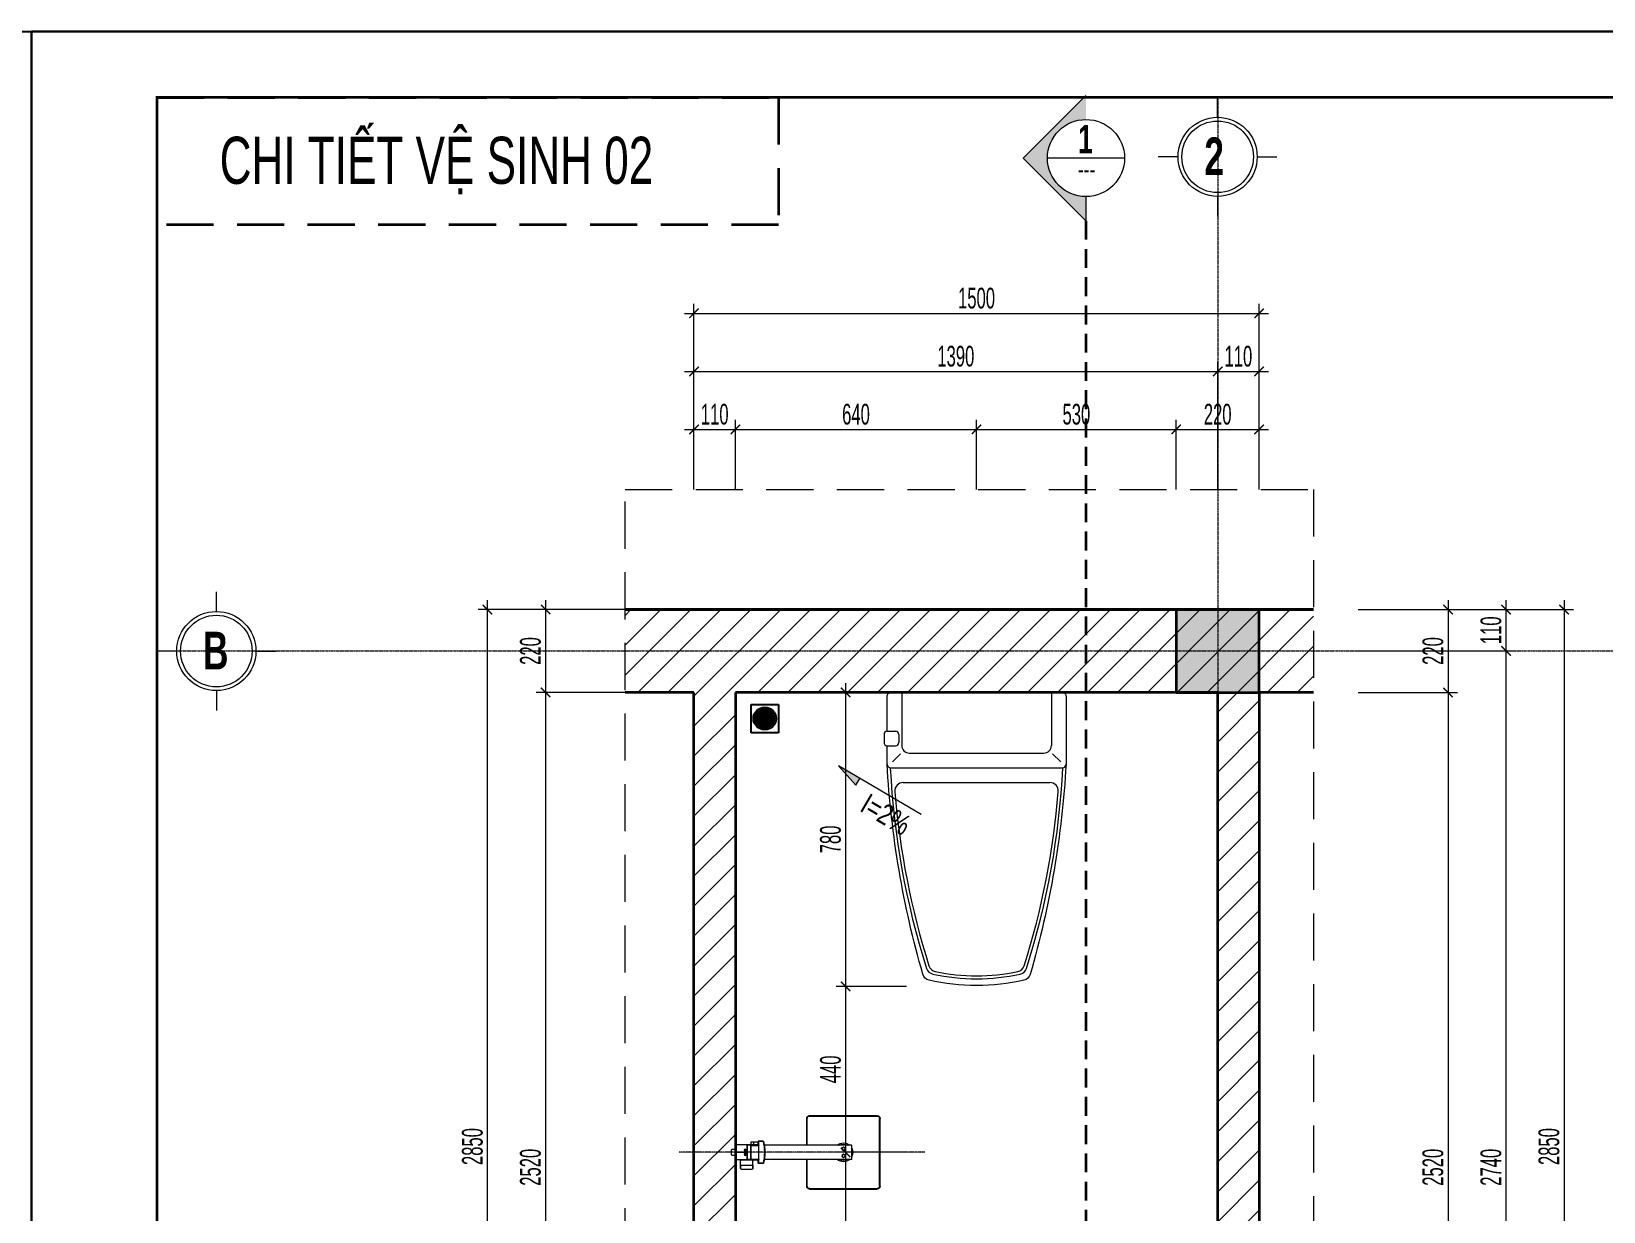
# Model space of a CAD drawing. Header units: millimetres. Extents: x 1336014 to 2939047, y -333549 to -60566.
# Drawn here: x 1385059 to 1389232, y -202179 to -199047 of the extents above; entities that cross this region are included whole.
import ezdxf
from ezdxf.enums import TextEntityAlignment as Align

# ---------------------------------------------------------------- set-up
doc = ezdxf.new("R2010")
doc.units = ezdxf.units.MM
doc.header["$MEASUREMENT"] = 0
for name, pattern in [('$1$HIDDEN', [0.375, 0.25, -0.125]), ('CENTER2', [1.125, 0.75, -0.125, 0.125, -0.125]), ('DASHDOT', [1, 0.5, -0.25, 0, -0.25]), ('HIDDEN', [0.375, 0.25, -0.125])]:
    doc.linetypes.add(name, pattern=pattern)
for name, color, linetype, lineweight in [('.A-net Noi that', 139, 'Continuous', 15), ('.A-net Truc', 79, 'DASHDOT', 15), ('01.Cut', 255, 'Continuous', 35), ('02.Thay', 145, 'Continuous', 15), ('05.Text', 253, 'Continuous', 18), ('06.betong', 2, 'Continuous', 35), ('07.noithat', 45, 'Continuous', 9), ('08.Dim', 156, 'Continuous', 15), ('09.Hatch', 250, 'Continuous', 5), ('10.Text', 254, 'Continuous', 18), ('10.truc', 250, 'CENTER2', 20), ('11.Khung bo', 32, 'Continuous', 50), ('12.Khung', 36, 'Continuous', 25), ('CCA - TUONG', 7, 'Continuous', 35), ('KH', 143, 'Continuous', 9)]:
    doc.layers.add(name, color=color, linetype=linetype, lineweight=lineweight)
for name, color, linetype in [('HACH', 250, 'Continuous'), ('i_Hatch thiet bi', 254, 'Continuous'), ('text', 7, 'Continuous')]:
    doc.layers.add(name, color=color, linetype=linetype)
doc.layers.add('Tpl_Bound', color=1, linetype='Continuous', plot=False)
doc.styles.add('AVANTH', font='')
doc.styles.add('AVANTHB', font='')
doc.styles.add('Chuthich', font='', dxfattribs={"width": 0.8})
doc.styles.add('TT5_Ghi chu 1', font='', dxfattribs={"width": 0.7, "height": 240})
doc.styles.add('TT5_Text Dim', font='hoatbif.shx', dxfattribs={"width": 0.6})
doc.styles.get('AVANTH').set_extended_font_data('.VnAvantH')
doc.styles.get('AVANTHB').set_extended_font_data('.VnAvantH', bold=True)
doc.styles.get('Chuthich').set_extended_font_data('.VnAvantH')
doc.styles.get('TT5_Ghi chu 1').set_extended_font_data('.VnBlackH')
doc.dimstyles.new('TT5_Dim 1-25', dxfattribs={"dimscale": 25, "dimtxt": 2.2, "dimasz": 1, "dimexe": 1, "dimexo": 0, "dimgap": 0.5, "dimtad": 1, "dimdec": 0, "dimzin": 0, "dimdsep": 46, "dimtxsty": 'TT5_Text Dim', "dimblk": 'ARCHTICK', "dimcen": 0, "dimdle": 1, "dimclrd": 256, "dimclre": 256, "dimclrt": 1, "dimadec": 0, "dimazin": 0, "dimtfac": 0.015, "dimtdec": 0, "dimtix": 1, "dimtmove": 2, "dimatfit": 3, "dimldrblk": 'DOT', "dimfxl": 1, "dimtolj": 1, "dimtzin": 0, "dimlwd": -1, "dimlwe": -1, "dimarcsym": 1})

# ---------------------------------------------------------------- blocks, each defined once
blk = doc.blocks.new('DFGFH')
h = blk.add_hatch(color=256)
h.dxf.hatch_style = 1
h.paths.add_polyline_path([(15438.1, 12136.8), (15658.1, 12136.8), (15658.1, 12356.8), (15438.1, 12356.8)])
blk.add_lwpolyline([(15438.1, 12136.8), (15658.1, 12136.8), (15658.1, 12356.8), (15438.1, 12356.8)], close=True)
blk = doc.blocks.new('xibet5')
for p, q in [((-198.5, 0), (-198.5, -141)), ((198.5, 0), (198.5, -141)), ((-245.5, -111.5), (-245.5, -132.5)), ((-237.5, -102.5), (-215.5, -102.5)), ((-206.5, -111.5), (-206.5, -132.5)), ((-237.5, -141.5), (-215.5, -141.5)), ((-202, -163), (-223.3, -184.3)), ((-178.5, -161), (178.5, -161)), ((202, -163), (223.3, -184.3)), ((-227.5, -200), (227.5, -200)), ((-194.4, -239), (194.4, -239))]:
    blk.add_line(p, q)
blk.add_lwpolyline([(-237.5, -102.5), (-237.5, -10, -0.414214), (-227.5, 0), (227.5, 0, -0.414214), (237.5, -10), (237.5, -190, -0.056436), (142.5, -748, -0.271858), (125.9, -763.6, -0.114547), (-126, -763.5, -0.271578), (-142.5, -747.8, -0.056423), (-237.5, -190), (-237.5, -141.5)], format="xyb")
for centre, radius, start, end in [((-236.4, -111.6), 9.11, 96.9667, 179.7014), ((-215.5, -111.5), 9, 0, 90), ((-236.4, -132.5), 9.12, 180.3051, 262.9578), ((-215.5, -132.5), 9, 270, 0), ((-178.5, -141), 20, 180, 270), ((178.5, -141), 20, 270, 0), ((-227.5, -190), 10, 180, 270), ((1870.9, -94.5), 2102.6, 182.8743, 197.6554), ((-1870.9, -94.5), 2102.6, 342.3446, 357.1257), ((227.5, -190), 10, 270, 0), ((-194.4, -261.5), 22.5, 90, 184.6246), ((194.4, -261.5), 22.5, 355.3754, 90), ((1870.9, -94.5), 2094.5, 184.6245, 197.5277), ((-1870.9, -94.5), 2094.6, 342.464, 355.3754), ((-111.2, -725.3), 22.5, 197.6554, 257.5059), ((-104.9, -718.5), 22.5, 197.5277, 258.1005), ((0, -223.6), 536.4, 257.5059, 282.4941), ((0.7, -217.3), 534.7, 258.1005, 281.7373), ((104.9, -718.8), 22.5, 281.7373, 342.464), ((111.2, -725.3), 22.5, 282.4941, 342.3446)]:
    blk.add_arc(centre, radius, start, end)
blk = doc.blocks.new('mb sen  tam vuong')
at = {"layer": '.A-net Noi that', "ltscale": 0.5}
for p, q in [((-26, -92.6), (-26, -92.3)), ((-26, -147.8), (-26, -92.6)), ((-26, -147.8), (-26, -92.6)), ((-25.7, -92.3), (-0.7, -92.3)), ((25.5, -91.8), (-25.5, -91.8)), ((-10.5, -79), (-9.3, -77.8)), ((-10.5, -91.8), (-10.5, -79)), ((9.3, -77.8), (-9.3, -77.8)), ((-0.2, -133.3), (-0.2, -92.8)), ((0.2, -133.3), (0.2, -92.8)), ((25.7, -92.3), (0.7, -92.3)), ((10.5, -79), (9.3, -77.8)), ((10.5, -79), (10.5, -91.8)), ((26, -92.6), (26, -92.3)), ((26, -147.8), (26, -92.6)), ((26, -110.6), (26, -92.6)), ((26, -147.8), (26, -110.6)), ((26, -147.8), (26, -110.6)), ((28.9, -110.1), (26.5, -110.1)), ((44.4, -109.8), (29.8, -109.8)), ((57, -110.1), (45.4, -110.1)), ((45.5, -110.1), (57.3, -110.1)), ((-36.9, -148.8), (-36.9, -171.8)), ((-27.4, -147.8), (-35.9, -147.8)), ((-27.4, -156.8), (-35.9, -156.8)), ((-26.9, -148.3), (-26.9, -171.8)), ((-26, -170), (-26, -147.8)), ((-26, -147.8), (-26, -172.8)), ((-26, -170), (-26, -147.8)), ((-0.7, -133.8), (-25.7, -133.8)), ((-25, -146.1), (-25, -133.8)), ((-25, -134.3), (-25, -133.8)), ((25, -134.3), (-25, -134.3)), ((-24.5, -147.8), (-24.5, -172.8)), ((-24.5, -149), (-24.5, -148.3)), ((24, -145.8), (-24, -145.8)), ((24, -145.8), (-24, -145.8)), ((24, -147.3), (-24, -147.3)), ((23.5, -147.3), (-23.5, -147.3)), ((-7.7, -125.1), (-8.4, -126.3)), ((-8.4, -126.3), (-7.7, -127.6)), ((-6.3, -125.1), (-7.7, -125.1)), ((-6.3, -127.6), (-7.7, -127.6)), ((-6.3, -125.1), (-5.6, -126.3)), ((-5.6, -126.3), (-6.3, -127.6)), ((25.7, -133.8), (0.7, -133.8)), ((6.3, -125.1), (5.6, -126.3)), ((5.6, -126.3), (6.3, -127.6)), ((7.7, -125.1), (6.3, -125.1)), ((7.7, -127.6), (6.3, -127.6)), ((7.7, -125.1), (8.4, -126.3)), ((8.4, -126.3), (7.7, -127.6)), ((24.5, -147.8), (24.5, -172.8)), ((24.5, -149), (24.5, -148.3)), ((25, -146.1), (25, -133.8)), ((25, -134.3), (25, -133.8)), ((26, -170), (26, -147.8)), ((26, -153.1), (26, -147.8)), ((26, -147.8), (26, -172.8)), ((26, -153.1), (26, -147.8)), ((26, -170), (26, -153.1)), ((28.9, -153.6), (26.5, -153.6)), ((27.8, -151.8), (27.8, -111.8)), ((44.4, -153.8), (29.8, -153.8)), ((57, -153.6), (45.4, -153.6)), ((45.5, -153.5), (57.3, -153.5)), ((46.4, -151.8), (46.4, -111.8)), ((59.3, -112.1), (59.3, -151.5)), ((-40, -189.2), (-40, -172.1)), ((-39.7, -171.8), (-38.8, -171.8)), ((-38.5, -189.2), (-38.5, -172.1)), ((38.5, -174.8), (-38.5, -174.8)), ((-38.3, -173.6), (-38.3, -174.5)), ((-26.5, -173.3), (-38, -173.3)), ((-26.5, -174.8), (-38, -174.8)), ((-35.7, -174.8), (-38, -174.8)), ((-38, -174.8), (-38, -174.8)), ((-38, -174.8), (-38, -174.8)), ((-28.7, -171.8), (-37.7, -171.8)), ((-37.7, -171.8), (-37.7, -173.3)), ((-28.7, -173.3), (-37.7, -173.3)), ((-28.7, -171.8), (-37, -171.8)), ((-26.5, -174.8), (-30.7, -174.8)), ((-27, -171.8), (-28.7, -171.8)), ((-25.3, -174.8), (-26.5, -174.8)), ((-26, -170.8), (-26, -170)), ((-25, -503), (-25, -193.8)), ((25, -503), (25, -193.8)), ((26.5, -174.8), (25.3, -174.8)), ((26, -170.8), (26, -170)), ((38, -173.3), (26.5, -173.3)), ((38, -174.8), (26.5, -174.8)), ((30.7, -174.8), (26.5, -174.8)), ((28.7, -171.8), (27, -171.8)), ((37.7, -171.8), (28.7, -171.8)), ((28.7, -171.8), (28.7, -173.3)), ((37, -171.8), (28.7, -171.8)), ((37.7, -173.3), (28.7, -173.3)), ((38, -174.8), (35.7, -174.8)), ((37.7, -171.8), (37.7, -173.3)), ((38, -173.3), (38, -172.8)), ((38, -174.8), (38, -174.8)), ((38, -174.8), (38, -174.8)), ((38.3, -173.6), (38.3, -174.5)), ((38.5, -189.2), (38.5, -172.1)), ((38.8, -171.8), (39.7, -171.8)), ((40, -189.2), (40, -172.1)), ((-130, -354), (-130, -594)), ((-128, -354), (-128, -594)), ((-25, -344), (-120, -344)), ((-25, -346), (-120, -346)), ((120, -344), (25, -344)), ((120, -346), (25, -346)), ((128, -354), (128, -594)), ((130, -354), (130, -594)), ((24, -504), (-24, -504)), ((120, -602), (-120, -602)), ((120, -604), (-120, -604))]:
    blk.add_line(p, q, dxfattribs=at)
for centre, radius in [((-7, -126.3), 4), ((-7, -126.3), 4), ((7, -126.3), 4), ((7, -126.3), 4), ((-12.5, -474), 5.5), ((-12.5, -474), 5.2), ((12.5, -474), 5.5), ((12.5, -474), 5.2)]:
    blk.add_circle(centre, radius, dxfattribs=at)
for centre, radius, start, end in [((-25.5, -92.3), 0.5, 90, 180), ((-25.7, -92.6), 0.3, 90, 180), ((-0.7, -92.8), 0.543, 4.3855, 85.6145), ((0, -97.3), 3.5, 266.7242, 273.2758), ((0, -97.3), 4, 267.134, 272.866), ((0.7, -92.8), 0.543, 94.3855, 175.6145), ((25.5, -92.3), 0.5, 0, 90), ((25.7, -92.6), 0.3, 0, 90), ((26.5, -110.6), 0.5, 90, 180), ((29.8, -111.8), 2, 90, 180), ((44.4, -111.8), 2, 0, 90), ((57, -111.6), 1.5, 75.0938, 90), ((57.3, -112.1), 2, 0, 90), ((-35.9, -148.8), 1, 90, 180), ((-35.9, -157.8), 1, 90, 180), ((-27.4, -148.3), 0.5, 0, 90), ((-27.4, -157.3), 0.5, 0, 90), ((-25.7, -133.5), 0.3, 180, 270), ((-24, -147.8), 2, 90, 180), ((-24, -147.8), 2, 90, 120), ((-24, -147.8), 0.5, 90, 180), ((-0.7, -133.3), 0.5, 270, 0), ((0.7, -133.3), 0.5, 180, 270), ((24, -147.8), 2, 0, 90), ((24, -147.8), 0.5, 0, 90), ((25.7, -133.5), 0.3, 270, 0), ((26.5, -153.1), 0.5, 180, 270), ((29.8, -151.8), 2, 180, 270), ((44.4, -151.8), 2, 270, 0), ((57, -152.1), 1.5, 270, 284.9062), ((57.3, -151.5), 2, 270, 0), ((-39.7, -172.1), 0.3, 90, 180), ((-38, -189.2), 2, 180, 256.0836), ((-38.8, -172.1), 0.3, 0, 90), ((-38, -189.2), 0.5, 180, 256.0836), ((0, -35.8), 160, 256.0836, 283.9164), ((-38, -173.6), 0.3, 90, 180), ((-38, -174.5), 0.3, 180, 270), ((0, -35.8), 158.5, 256.0836, 283.9164), ((-27, -170.8), 1, 270, 0), ((-26.5, -172.8), 0.5, 270, 0), ((-26.5, -172.8), 2, 270, 0), ((26.5, -172.8), 2, 180, 270), ((27, -170.8), 1, 180, 270), ((26.5, -172.8), 0.5, 180, 270), ((37, -172.8), 1, 0, 45.573), ((38, -173.6), 0.3, 0, 90), ((38, -174.5), 0.3, 270, 0), ((38, -189.2), 0.5, 283.9164, 0), ((38.8, -172.1), 0.3, 90, 180), ((38, -189.2), 2, 283.9164, 0), ((39.7, -172.1), 0.3, 0, 90), ((-120, -354), 10, 90, 180), ((-120, -354), 8, 90, 180), ((120, -354), 10, 0, 90), ((120, -354), 8, 0, 90), ((0, -474), 33.5, 138.2682, 180), ((0, -474), 33.5, 180, 221.7318), ((0, -474), 29, 149.5497, 210.4503), ((0, -474), 33.5, 318.2682, 41.7318), ((0, -474), 29, 329.5497, 30.4503), ((-24, -503), 1, 180, 270), ((0, -474), 33.5, 243.5756, 296.4244), ((24, -503), 1, 270, 0), ((-120, -594), 10, 180, 270), ((-120, -594), 8, 180, 270), ((120, -594), 10, 270, 0), ((120, -594), 8, 270, 0)]:
    blk.add_arc(centre, radius, start, end, dxfattribs=at)
at = {"layer": '.A-net Truc', "linetype": 'HIDDEN', "ltscale": 0.5}
blk.add_line((0, -761.9), (0, 108.3), dxfattribs=at)
blk = doc.blocks.new('100')
at = {"layer": '11.Khung bo', "const_width": 26.7}
blk.add_lwpolyline([(1860913, -945240), (1860913, -916940), (1896063, -916940), (1896063, -945240)], close=True, dxfattribs=at)
blk.add_lwpolyline([(1860913, -945240), (1860913, -916940), (1896063, -916940), (1896063, -945240)], close=True, dxfattribs=at)
blk.add_lwpolyline([(1860913, -945240), (1860913, -916940), (1896063, -916940), (1896063, -945240)], close=True, dxfattribs=at)
at = {"layer": '12.Khung'}
blk.add_lwpolyline([(1901579, -945940), (1901579, -916240), (1859580, -916240), (1859580, -945940)], close=True, dxfattribs=at)
blk.add_lwpolyline([(1901579, -945940), (1901579, -916240), (1859580, -916240), (1859580, -945940)], close=True, dxfattribs=at)
blk.add_lwpolyline([(1901579, -945940), (1901579, -916240), (1859580, -916240), (1859580, -945940)], close=True, dxfattribs=at)
blk = doc.blocks.new('_ARCHTICK')
at = {"const_width": 0.15}
blk.add_lwpolyline([(-0.5, -0.5), (0.5, 0.5)], dxfattribs=at)
blk = doc.blocks.new('*D1473')
at = {"layer": '08.Dim', "transparency": 16777216}
for p, q in [((1388581.2, -200581.5), (1388844.5, -200581.5)), ((1388819.5, -200556.5), (1388819.5, -200826.5)), ((1388581.2, -200801.5), (1388844.5, -200801.5))]:
    blk.add_line(p, q, dxfattribs=at)
at = {"layer": 'Defpoints', "color": 0, "transparency": 16777216}
for p in [(1388581.2, -200581.5), (1388581.2, -200801.5), (1388819.5, -200801.5)]:
    blk.add_point(p, dxfattribs=at)
at = {"layer": '08.Dim', "transparency": 16777216, "xscale": 25, "yscale": 25, "zscale": 25}
for p, rotation in [((1388819.5, -200581.5), 90), ((1388819.5, -200801.5), 270)]:
    blk.add_blockref('_ARCHTICK', p, dxfattribs=dict(at, rotation=rotation))
at = {"layer": '08.Dim', "color": 1, "transparency": 16777216, "insert": (1388779.5, -200691.5), "char_height": 55, "attachment_point": 5, "rotation": 90, "style": 'TT5_Text Dim'}
blk.add_mtext('\\A1;220', dxfattribs=at)
blk = doc.blocks.new('_DOT')
blk.add_line((-0.5, 0), (-1, 0))
at = {"const_width": 0.5}
blk.add_lwpolyline([(-0.25, 0, 1), (0.25, 0, 1)], format="xyb", close=True, dxfattribs=at)
blk = doc.blocks.new('*D1474')
at = {"layer": '08.Dim', "transparency": 16777216}
for p, q in [((1388819.5, -200776.5), (1388819.5, -203346.5)), ((1388581.2, -200801.5), (1388844.5, -200801.5)), ((1388581.2, -203321.5), (1388844.5, -203321.5))]:
    blk.add_line(p, q, dxfattribs=at)
at = {"layer": 'Defpoints', "color": 0, "transparency": 16777216}
for p in [(1388581.2, -200801.5), (1388581.2, -203321.5), (1388819.5, -203321.5)]:
    blk.add_point(p, dxfattribs=at)
at = {"layer": '08.Dim', "transparency": 16777216, "xscale": 25, "yscale": 25, "zscale": 25}
for p, rotation in [((1388819.5, -200801.5), 90), ((1388819.5, -203321.5), 270)]:
    blk.add_blockref('_ARCHTICK', p, dxfattribs=dict(at, rotation=rotation))
at = {"layer": '08.Dim', "color": 1, "transparency": 16777216, "insert": (1388779.5, -202061.5), "char_height": 55, "attachment_point": 5, "rotation": 90, "style": 'TT5_Text Dim'}
blk.add_mtext('\\A1;2520', dxfattribs=at)
blk = doc.blocks.new('*D1476')
at = {"layer": '08.Dim', "transparency": 16777216}
for p, q in [((1388973.5, -203456.5), (1388973.5, -200666.5)), ((1388581.2, -200691.5), (1388998.5, -200691.5)), ((1388581.2, -203431.5), (1388998.5, -203431.5))]:
    blk.add_line(p, q, dxfattribs=at)
at = {"layer": 'Defpoints', "color": 0, "transparency": 16777216}
for p in [(1388581.2, -200691.5), (1388973.5, -200691.5), (1388581.2, -203431.5)]:
    blk.add_point(p, dxfattribs=at)
at = {"layer": '08.Dim', "transparency": 16777216, "xscale": 25, "yscale": 25, "zscale": 25}
for p, rotation in [((1388973.5, -200691.5), 90), ((1388973.5, -203431.5), 270)]:
    blk.add_blockref('_ARCHTICK', p, dxfattribs=dict(at, rotation=rotation))
at = {"layer": '08.Dim', "color": 1, "transparency": 16777216, "insert": (1388933.5, -202061.5), "char_height": 55, "attachment_point": 5, "rotation": 90, "style": 'TT5_Text Dim'}
blk.add_mtext('\\A1;2740', dxfattribs=at)
blk = doc.blocks.new('*D1477')
at = {"layer": '08.Dim', "transparency": 16777216}
for p, q in [((1388581.2, -200581.5), (1388998.5, -200581.5)), ((1388973.5, -200716.5), (1388973.5, -200556.5)), ((1388581.2, -200691.5), (1388998.5, -200691.5))]:
    blk.add_line(p, q, dxfattribs=at)
at = {"layer": 'Defpoints', "color": 0, "transparency": 16777216}
for p in [(1388581.2, -200581.5), (1388973.5, -200581.5), (1388581.2, -200691.5)]:
    blk.add_point(p, dxfattribs=at)
at = {"layer": '08.Dim', "transparency": 16777216, "xscale": 25, "yscale": 25, "zscale": 25}
for p, rotation in [((1388973.5, -200581.5), 90), ((1388973.5, -200691.5), 270)]:
    blk.add_blockref('_ARCHTICK', p, dxfattribs=dict(at, rotation=rotation))
at = {"layer": '08.Dim', "color": 1, "transparency": 16777216, "insert": (1388933.5, -200636.5), "char_height": 55, "attachment_point": 5, "rotation": 90, "style": 'TT5_Text Dim'}
blk.add_mtext('\\A1;110', dxfattribs=at)
blk = doc.blocks.new('*D1478')
at = {"layer": '08.Dim', "transparency": 16777216}
for p, q in [((1388581.2, -200581.5), (1389152.5, -200581.5)), ((1389127.5, -200556.5), (1389127.5, -203456.5)), ((1388581.2, -203431.5), (1389152.5, -203431.5))]:
    blk.add_line(p, q, dxfattribs=at)
at = {"layer": 'Defpoints', "color": 0, "transparency": 16777216}
for p in [(1388581.2, -200581.5), (1388581.2, -203431.5), (1389127.5, -203431.5)]:
    blk.add_point(p, dxfattribs=at)
at = {"layer": '08.Dim', "transparency": 16777216, "xscale": 25, "yscale": 25, "zscale": 25}
for p, rotation in [((1389127.5, -200581.5), 90), ((1389127.5, -203431.5), 270)]:
    blk.add_blockref('_ARCHTICK', p, dxfattribs=dict(at, rotation=rotation))
at = {"layer": '08.Dim', "color": 1, "transparency": 16777216, "insert": (1389087.5, -202006.5), "char_height": 55, "attachment_point": 5, "rotation": 90, "style": 'TT5_Text Dim'}
blk.add_mtext('\\A1;2850', dxfattribs=at)
blk = doc.blocks.new('*D1479')
at = {"layer": '08.Dim', "transparency": 16777216}
for p, q in [((1387220.5, -200776.5), (1387220.5, -201606.5)), ((1387381.7, -200801.5), (1387195.5, -200801.5)), ((1387381.7, -201581.5), (1387195.5, -201581.5))]:
    blk.add_line(p, q, dxfattribs=at)
at = {"layer": 'Defpoints', "color": 0, "transparency": 16777216}
for p in [(1387381.7, -200801.5), (1387220.5, -201581.5), (1387381.7, -201581.5)]:
    blk.add_point(p, dxfattribs=at)
at = {"layer": '08.Dim', "transparency": 16777216, "xscale": 25, "yscale": 25, "zscale": 25}
for p, rotation in [((1387220.5, -200801.5), 90), ((1387220.5, -201581.5), 270)]:
    blk.add_blockref('_ARCHTICK', p, dxfattribs=dict(at, rotation=rotation))
at = {"layer": '08.Dim', "color": 1, "transparency": 16777216, "insert": (1387180.5, -201191.5), "char_height": 55, "attachment_point": 5, "rotation": 90, "style": 'TT5_Text Dim'}
blk.add_mtext('\\A1;780', dxfattribs=at)
blk = doc.blocks.new('*D1480')
at = {"layer": '08.Dim', "transparency": 16777216}
for p, q in [((1387381.7, -201581.5), (1387195.5, -201581.5)), ((1387220.5, -201556.5), (1387220.5, -202046.8)), ((1387381.7, -202021.8), (1387195.5, -202021.8))]:
    blk.add_line(p, q, dxfattribs=at)
at = {"layer": 'Defpoints', "color": 0, "transparency": 16777216}
for p in [(1387381.7, -201581.5), (1387220.5, -202021.8), (1387381.7, -202021.8)]:
    blk.add_point(p, dxfattribs=at)
at = {"layer": '08.Dim', "transparency": 16777216, "xscale": 25, "yscale": 25, "zscale": 25}
for p, rotation in [((1387220.5, -201581.5), 90), ((1387220.5, -202021.8), 270)]:
    blk.add_blockref('_ARCHTICK', p, dxfattribs=dict(at, rotation=rotation))
at = {"layer": '08.Dim', "color": 1, "transparency": 16777216, "insert": (1387180.5, -201801.7), "char_height": 55, "attachment_point": 5, "rotation": 90, "style": 'TT5_Text Dim'}
blk.add_mtext('\\A1;440', dxfattribs=at)
blk = doc.blocks.new('*D1481')
at = {"layer": '08.Dim', "transparency": 16777216}
for p, q in [((1387220.5, -201996.8), (1387220.5, -202546.5)), ((1387381.7, -202021.8), (1387195.5, -202021.8)), ((1387381.7, -202521.5), (1387195.5, -202521.5))]:
    blk.add_line(p, q, dxfattribs=at)
at = {"layer": 'Defpoints', "color": 0, "transparency": 16777216}
for p in [(1387381.7, -202021.8), (1387220.5, -202521.5), (1387381.7, -202521.5)]:
    blk.add_point(p, dxfattribs=at)
at = {"layer": '08.Dim', "transparency": 16777216, "xscale": 25, "yscale": 25, "zscale": 25}
for p, rotation in [((1387220.5, -202021.8), 90), ((1387220.5, -202521.5), 270)]:
    blk.add_blockref('_ARCHTICK', p, dxfattribs=dict(at, rotation=rotation))
at = {"layer": '08.Dim', "color": 1, "transparency": 16777216, "insert": (1387180.5, -202271.7), "char_height": 55, "attachment_point": 5, "rotation": 90, "style": 'TT5_Text Dim'}
blk.add_mtext('\\A1;500', dxfattribs=at)
blk = doc.blocks.new('*D1483')
at = {"layer": '08.Dim', "transparency": 16777216}
for p, q in [((1386818, -200262.7), (1386818, -200078.5)), ((1386928, -200262.7), (1386928, -200078.5)), ((1386793, -200103.5), (1386953, -200103.5))]:
    blk.add_line(p, q, dxfattribs=at)
at = {"layer": 'Defpoints', "color": 0, "transparency": 16777216}
for p in [(1386928, -200103.5), (1386818, -200262.7), (1386928, -200262.7)]:
    blk.add_point(p, dxfattribs=at)
at = {"layer": '08.Dim', "transparency": 16777216, "xscale": 25, "yscale": 25, "zscale": 25, "rotation": 180}
blk.add_blockref('_ARCHTICK', (1386818, -200103.5), dxfattribs=at)
at = {"layer": '08.Dim', "transparency": 16777216, "xscale": 25, "yscale": 25, "zscale": 25}
blk.add_blockref('_ARCHTICK', (1386928, -200103.5), dxfattribs=at)
at = {"layer": '08.Dim', "color": 1, "transparency": 16777216, "insert": (1386873, -200063.5), "char_height": 55, "attachment_point": 5, "style": 'TT5_Text Dim'}
blk.add_mtext('\\A1;110', dxfattribs=at)
blk = doc.blocks.new('*D1484')
at = {"layer": '08.Dim', "transparency": 16777216}
for p, q in [((1386928, -200262.7), (1386928, -200078.5)), ((1387568, -200262.7), (1387568, -200078.5)), ((1386903, -200103.5), (1387593, -200103.5))]:
    blk.add_line(p, q, dxfattribs=at)
at = {"layer": 'Defpoints', "color": 0, "transparency": 16777216}
for p in [(1387568, -200103.5), (1386928, -200262.7), (1387568, -200262.7)]:
    blk.add_point(p, dxfattribs=at)
at = {"layer": '08.Dim', "transparency": 16777216, "xscale": 25, "yscale": 25, "zscale": 25, "rotation": 180}
blk.add_blockref('_ARCHTICK', (1386928, -200103.5), dxfattribs=at)
at = {"layer": '08.Dim', "transparency": 16777216, "xscale": 25, "yscale": 25, "zscale": 25}
blk.add_blockref('_ARCHTICK', (1387568, -200103.5), dxfattribs=at)
at = {"layer": '08.Dim', "color": 1, "transparency": 16777216, "insert": (1387248, -200063.5), "char_height": 55, "attachment_point": 5, "style": 'TT5_Text Dim'}
blk.add_mtext('\\A1;640', dxfattribs=at)
blk = doc.blocks.new('*D1485')
at = {"layer": '08.Dim', "transparency": 16777216}
for p, q in [((1387568, -200262.7), (1387568, -200078.5)), ((1388098, -200262.7), (1388098, -200078.5)), ((1387543, -200103.5), (1388123, -200103.5))]:
    blk.add_line(p, q, dxfattribs=at)
at = {"layer": 'Defpoints', "color": 0, "transparency": 16777216}
for p in [(1388098, -200103.5), (1387568, -200262.7), (1388098, -200262.7)]:
    blk.add_point(p, dxfattribs=at)
at = {"layer": '08.Dim', "transparency": 16777216, "xscale": 25, "yscale": 25, "zscale": 25, "rotation": 180}
blk.add_blockref('_ARCHTICK', (1387568, -200103.5), dxfattribs=at)
at = {"layer": '08.Dim', "transparency": 16777216, "xscale": 25, "yscale": 25, "zscale": 25}
blk.add_blockref('_ARCHTICK', (1388098, -200103.5), dxfattribs=at)
at = {"layer": '08.Dim', "color": 1, "transparency": 16777216, "insert": (1387833, -200063.5), "char_height": 55, "attachment_point": 5, "style": 'TT5_Text Dim'}
blk.add_mtext('\\A1;530', dxfattribs=at)
blk = doc.blocks.new('*D1486')
at = {"layer": '08.Dim', "transparency": 16777216}
for p, q in [((1388098, -200262.7), (1388098, -200078.5)), ((1388318, -200262.7), (1388318, -200078.5)), ((1388073, -200103.5), (1388343, -200103.5))]:
    blk.add_line(p, q, dxfattribs=at)
at = {"layer": 'Defpoints', "color": 0, "transparency": 16777216}
for p in [(1388318, -200103.5), (1388098, -200262.7), (1388318, -200262.7)]:
    blk.add_point(p, dxfattribs=at)
at = {"layer": '08.Dim', "transparency": 16777216, "xscale": 25, "yscale": 25, "zscale": 25, "rotation": 180}
blk.add_blockref('_ARCHTICK', (1388098, -200103.5), dxfattribs=at)
at = {"layer": '08.Dim', "transparency": 16777216, "xscale": 25, "yscale": 25, "zscale": 25}
blk.add_blockref('_ARCHTICK', (1388318, -200103.5), dxfattribs=at)
at = {"layer": '08.Dim', "color": 1, "transparency": 16777216, "insert": (1388208, -200063.5), "char_height": 55, "attachment_point": 5, "style": 'TT5_Text Dim'}
blk.add_mtext('\\A1;220', dxfattribs=at)
blk = doc.blocks.new('*D1487')
at = {"layer": '08.Dim', "transparency": 16777216}
for p, q in [((1386793, -199949.5), (1388233, -199949.5)), ((1386818, -200262.7), (1386818, -199924.5)), ((1388208, -200262.7), (1388208, -199924.5))]:
    blk.add_line(p, q, dxfattribs=at)
at = {"layer": 'Defpoints', "color": 0, "transparency": 16777216}
for p in [(1388208, -199949.5), (1386818, -200262.7), (1388208, -200262.7)]:
    blk.add_point(p, dxfattribs=at)
at = {"layer": '08.Dim', "transparency": 16777216, "xscale": 25, "yscale": 25, "zscale": 25, "rotation": 180}
blk.add_blockref('_ARCHTICK', (1386818, -199949.5), dxfattribs=at)
at = {"layer": '08.Dim', "transparency": 16777216, "xscale": 25, "yscale": 25, "zscale": 25}
blk.add_blockref('_ARCHTICK', (1388208, -199949.5), dxfattribs=at)
at = {"layer": '08.Dim', "color": 1, "transparency": 16777216, "insert": (1387513, -199909.5), "char_height": 55, "attachment_point": 5, "style": 'TT5_Text Dim'}
blk.add_mtext('\\A1;1390', dxfattribs=at)
blk = doc.blocks.new('*D1488')
at = {"layer": '08.Dim', "transparency": 16777216}
for p, q in [((1388183, -199949.5), (1388343, -199949.5)), ((1388208, -200262.7), (1388208, -199924.5)), ((1388318, -200262.7), (1388318, -199924.5))]:
    blk.add_line(p, q, dxfattribs=at)
at = {"layer": 'Defpoints', "color": 0, "transparency": 16777216}
for p in [(1388318, -199949.5), (1388208, -200262.7), (1388318, -200262.7)]:
    blk.add_point(p, dxfattribs=at)
at = {"layer": '08.Dim', "transparency": 16777216, "xscale": 25, "yscale": 25, "zscale": 25, "rotation": 180}
blk.add_blockref('_ARCHTICK', (1388208, -199949.5), dxfattribs=at)
at = {"layer": '08.Dim', "transparency": 16777216, "xscale": 25, "yscale": 25, "zscale": 25}
blk.add_blockref('_ARCHTICK', (1388318, -199949.5), dxfattribs=at)
at = {"layer": '08.Dim', "color": 1, "transparency": 16777216, "insert": (1388263, -199909.5), "char_height": 55, "attachment_point": 5, "style": 'TT5_Text Dim'}
blk.add_mtext('\\A1;110', dxfattribs=at)
blk = doc.blocks.new('*D1489')
at = {"layer": '08.Dim', "transparency": 16777216}
for p, q in [((1386793, -199795.5), (1388343, -199795.5)), ((1386818, -200262.7), (1386818, -199770.5)), ((1388318, -200262.7), (1388318, -199770.5))]:
    blk.add_line(p, q, dxfattribs=at)
at = {"layer": 'Defpoints', "color": 0, "transparency": 16777216}
for p in [(1388318, -199795.5), (1386818, -200262.7), (1388318, -200262.7)]:
    blk.add_point(p, dxfattribs=at)
at = {"layer": '08.Dim', "transparency": 16777216, "xscale": 25, "yscale": 25, "zscale": 25, "rotation": 180}
blk.add_blockref('_ARCHTICK', (1386818, -199795.5), dxfattribs=at)
at = {"layer": '08.Dim', "transparency": 16777216, "xscale": 25, "yscale": 25, "zscale": 25}
blk.add_blockref('_ARCHTICK', (1388318, -199795.5), dxfattribs=at)
at = {"layer": '08.Dim', "color": 1, "transparency": 16777216, "insert": (1387568, -199755.5), "char_height": 55, "attachment_point": 5, "style": 'TT5_Text Dim'}
blk.add_mtext('\\A1;1500', dxfattribs=at)
blk = doc.blocks.new('*D1490')
at = {"layer": '08.Dim', "transparency": 16777216}
for p, q in [((1386635, -200581.5), (1386399, -200581.5)), ((1386424, -200556.5), (1386424, -200826.5)), ((1386635, -200801.5), (1386399, -200801.5))]:
    blk.add_line(p, q, dxfattribs=at)
at = {"layer": 'Defpoints', "color": 0, "transparency": 16777216}
for p in [(1386635, -200581.5), (1386424, -200801.5), (1386635, -200801.5)]:
    blk.add_point(p, dxfattribs=at)
at = {"layer": '08.Dim', "transparency": 16777216, "xscale": 25, "yscale": 25, "zscale": 25}
for p, rotation in [((1386424, -200581.5), 90), ((1386424, -200801.5), 270)]:
    blk.add_blockref('_ARCHTICK', p, dxfattribs=dict(at, rotation=rotation))
at = {"layer": '08.Dim', "color": 1, "transparency": 16777216, "insert": (1386384, -200691.5), "char_height": 55, "attachment_point": 5, "rotation": 90, "style": 'TT5_Text Dim'}
blk.add_mtext('\\A1;220', dxfattribs=at)
blk = doc.blocks.new('*D1491')
at = {"layer": '08.Dim', "transparency": 16777216}
for p, q in [((1386424, -200776.5), (1386424, -203346.5)), ((1386635, -200801.5), (1386399, -200801.5)), ((1386635, -203321.5), (1386399, -203321.5))]:
    blk.add_line(p, q, dxfattribs=at)
at = {"layer": 'Defpoints', "color": 0, "transparency": 16777216}
for p in [(1386635, -200801.5), (1386424, -203321.5), (1386635, -203321.5)]:
    blk.add_point(p, dxfattribs=at)
at = {"layer": '08.Dim', "transparency": 16777216, "xscale": 25, "yscale": 25, "zscale": 25}
for p, rotation in [((1386424, -200801.5), 90), ((1386424, -203321.5), 270)]:
    blk.add_blockref('_ARCHTICK', p, dxfattribs=dict(at, rotation=rotation))
at = {"layer": '08.Dim', "color": 1, "transparency": 16777216, "insert": (1386384, -202061.5), "char_height": 55, "attachment_point": 5, "rotation": 90, "style": 'TT5_Text Dim'}
blk.add_mtext('\\A1;2520', dxfattribs=at)
blk = doc.blocks.new('*D1493')
at = {"layer": '08.Dim', "transparency": 16777216}
for p, q in [((1386635, -200581.5), (1386245, -200581.5)), ((1386270, -203456.5), (1386270, -200556.5)), ((1386635, -203431.5), (1386245, -203431.5))]:
    blk.add_line(p, q, dxfattribs=at)
at = {"layer": 'Defpoints', "color": 0, "transparency": 16777216}
for p in [(1386270, -200581.5), (1386635, -200581.5), (1386635, -203431.5)]:
    blk.add_point(p, dxfattribs=at)
at = {"layer": '08.Dim', "transparency": 16777216, "xscale": 25, "yscale": 25, "zscale": 25}
for p, rotation in [((1386270, -200581.5), 90), ((1386270, -203431.5), 270)]:
    blk.add_blockref('_ARCHTICK', p, dxfattribs=dict(at, rotation=rotation))
at = {"layer": '08.Dim', "color": 1, "transparency": 16777216, "insert": (1386230, -202006.5), "char_height": 55, "attachment_point": 5, "rotation": 90, "style": 'TT5_Text Dim'}
blk.add_mtext('\\A1;2850', dxfattribs=at)
blk = doc.blocks.new('WH1')
h = blk.add_hatch()
h.set_pattern_fill('HONEY', color=250, angle=-180, style=0)
h.set_pattern_definition([(180, (28744.471, 7941.3756), (-4.7625, -2.74963), [3.175, -6.35]), (300, (28744.471, 7941.3756), (4.76249943, -2.74963099), [3.175, -6.35]), (240, (28744.471, 7941.3756), (-5.7e-07, -5.49926099), [-6.35, 3.175])])
h.paths.add_polyline_path([(120.3, 70.5, 1), (23, 70.5, 1)])
for p, q in [((0, 0), (0, 141)), ((0, 141), (146, 141)), ((146, 141), (146, 0)), ((146, 0), (0, 0))]:
    blk.add_line(p, q)
blk.add_circle((71.6, 70.5), 58.6)
at = {"color": 8}
blk.add_circle((71.6, 70.5), 48.6, dxfattribs=at)
blk = doc.blocks.new('doc')
at = {"layer": 'KH'}
blk.add_lwpolyline([(11, 0), (1134, 0), (845, 92), (845, 0)], dxfattribs=at)
blk.add_solid([(845, 92), (845, 0), (1134, 0)], dxfattribs=at)
at = {"layer": 'text', "style": 'Chuthich', "width": 0.8}
blk.add_attdef('I=0.5%', text='', height=220, dxfattribs=at).set_placement((355, 208), align=Align.MIDDLE_CENTER)
blk = doc.blocks.new('DANHTRUC')
for p, q in [((980383, -947347), (980383, -947137)), ((979963, -947767), (979753, -947767)), ((980803, -947767), (981013, -947767)), ((980383, -948187), (980383, -948397))]:
    blk.add_line(p, q)
for radius in [420, 380]:
    blk.add_circle((980383, -947767), radius)

msp = doc.modelspace()

# ---------------------------------------------------------------- hatches: boundary and pattern name
at = {"layer": '09.Hatch'}
msp.add_hatch(color=256, dxfattribs=at).paths.add_polyline_path([(1387858.5, -199281.2), (1387858.5, -199217.2), (1387692.1, -199383.5), (1387858.5, -199549.8), (1387858.5, -199485.8, -0.414214), (1387756.2, -199383.5, -0.414214)])
at = {"layer": '09.Hatch', "ltscale": 50}
h = msp.add_hatch(dxfattribs=at)
h.set_pattern_fill('TUONGXAY', color=256, scale=450, style=0)
h.set_pattern_definition([(45, (842670.97, -180077.563), (-39.7747564, 39.7747564), [])])
h.paths.add_polyline_path([(1386635, -200581.5), (1386635, -200801.5), (1386818, -200801.5), (1386818, -203431.5), (1387458, -203431.5), (1387458, -203321.5), (1386928, -203321.5), (1386928, -200801.5), (1388208, -200801.5), (1388208, -203431.5), (1388318, -203431.5), (1388318, -200801.5), (1388462.5, -200801.5), (1388462.5, -200581.5)])

# ---------------------------------------------------------------- linework, layer by layer
at = {"layer": '01.Cut'}
for points in [[(1388462.5, -200581.5), (1386635, -200581.5)], [(1386635, -200581.5), (1388462.5, -200581.5)], [(1386818, -200801.5), (1386635, -200801.5)], [(1386818, -203431.5), (1386818, -200801.5)], [(1388208, -200801.5), (1386928, -200801.5)], [(1386928, -200801.5), (1386928, -203321.5), (1387458, -203321.5)], [(1388318, -200801.5), (1388318, -203431.5), (1388208, -203431.5), (1388208, -200801.5)], [(1388462.5, -200801.5), (1388318, -200801.5)]]:
    msp.add_lwpolyline(points, dxfattribs=at)
at = {"layer": '02.Thay'}
for p, q in [((1387692.1, -199383.5), (1387858.5, -199217.2)), ((1387692.1, -199383.5), (1387858.5, -199549.8)), ((1387960.7, -199383.5), (1387756.2, -199383.5)), ((1387960.7, -199383.5), (1387756.2, -199383.5)), ((1387858.5, -199485.8), (1387858.5, -199549.8)), ((1387858.5, -199485.8), (1387858.5, -199549.8)), ((1388208, -203321.5), (1388208, -200801.5)), ((1388318, -203431.5), (1388318, -200801.5))]:
    msp.add_line(p, q, dxfattribs=at)
msp.add_circle((1387858.5, -199383.5), 102.3, dxfattribs=at)
msp.add_circle((1387858.5, -199383.5), 102.3, dxfattribs=at)
at = {"layer": '05.Text', "color": 6, "linetype": '$1$HIDDEN', "ltscale": 500}
msp.add_lwpolyline([(1386635, -200262.7), (1388462.5, -200262.7), (1388462.5, -203607.5), (1386635, -203607.5)], close=True, dxfattribs=at)
at = {"layer": '08.Dim'}
msp.add_lwpolyline([(1386928, -200801.5), (1388208, -200801.5), (1388208, -203321.5), (1386928, -203321.5)], close=True, dxfattribs=at)
at = {"layer": '10.truc'}
for p, q in [((1388208, -199222.5), (1388208, -205002)), ((1385392.7, -200691.5), (1390309.3, -200691.5))]:
    msp.add_line(p, q, dxfattribs=at)
at = {"layer": 'CCA - TUONG', "color": 1, "linetype": 'HIDDEN', "ltscale": 200}
msp.add_line((1387858.5, -199549.8), (1387858.5, -204157.1), dxfattribs=at)
at = {"layer": 'CCA - TUONG', "color": 6, "linetype": 'HIDDEN', "ltscale": 500}
msp.add_lwpolyline([(1385392.7, -199222.5), (1387042.5, -199222.5), (1387042.5, -199560.7), (1385392.7, -199560.7)], close=True, dxfattribs=at)
at = {"layer": 'Tpl_Bound', "color": 1}
for points in [[(1371199.5, -208848.4), (1371199.5, -199047.5), (1385059.4, -199047.5), (1385059.4, -208848.4)], [(1385059.4, -206472.4), (1385059.4, -199047.5), (1395559.3, -199047.5), (1395559.3, -206472.4)]]:
    msp.add_lwpolyline(points, close=True, dxfattribs=at)

# ---------------------------------------------------------------- block references
at = {"layer": '05.Text', "xscale": 0.25, "yscale": 0.25, "zscale": 0.25}
for name, p in [('100', (920164.5, 30012.5)), ('DANHTRUC', (1143112.1, 37561.6)), ('DANHTRUC', (1140454.4, 36250.1))]:
    msp.add_blockref(name, p, dxfattribs=at)
at = {"layer": '06.betong'}
msp.add_blockref('DFGFH', (1372659.9, -212938.3), dxfattribs=at)
at = {"layer": '07.noithat'}
msp.add_blockref('xibet5', (1387568, -200801.5), dxfattribs=at)
at = {"layer": 'HACH', "xscale": 0.5136305732109273, "yscale": 0.5136305732109273, "zscale": 0.5136305732109273, "rotation": 270}
msp.add_blockref('WH1', (1386969.6, -200833.9), dxfattribs=at)
at = {"layer": 'i_Hatch thiet bi', "xscale": -0.75, "yscale": 0.75, "zscale": 0.75, "rotation": 90}
msp.add_blockref('mb sen  tam vuong', (1386859.1, -202021.8), dxfattribs=at)
at = {"layer": 'text'}
ref = msp.add_blockref('doc', (1387423.5, -201126.8), dxfattribs=dict(at, xscale=0.2272727272720657, yscale=0.2272727272720657, zscale=0.2272727272720657, rotation=149.5711294052732))
ref.add_attrib('I=0.5%', 'i=2%', dxfattribs={"height": 55, "rotation": 329.5711, "style": 'Chuthich', "width": 0.8}).set_placement((1387327.4, -201125.1), align=Align.MIDDLE_CENTER)

# ---------------------------------------------------------------- texts
at = {"layer": '05.Text', "width": 0.7}
for s, height, style, p in [('1', 75, 'AVANTHB', (1387857.1, -199333.4)), ('---', 50, 'AVANTH', (1387860.2, -199413))]:
    msp.add_text(s, height=height, dxfattribs=dict(at, style=style)).set_placement(p, align=Align.MIDDLE_CENTER)
at = {"layer": '05.Text', "style": 'AVANTHB', "width": 0.7}
for s, p in [('2', (1388172.6, -199428.8)), ('B', (1385514.8, -200740.4))]:
    msp.add_text(s, height=100, dxfattribs=at).set_placement(p)
at = {"layer": '10.Text', "style": 'TT5_Ghi chu 1', "width": 0.7}
msp.add_text('chi tiÕt vÖ sinh 02', height=125, dxfattribs=at).set_placement((1385559, -199451.9))

# ---------------------------------------------------------------- dimensions: what is measured, and where the dimension line sits
at = {"layer": '08.Dim'}
for base, p1, p2, picture, middle in [((1388318, -199795.5), (1386818, -200262.7), (1388318, -200262.7), '*D1489', (1387568, -199755.5)), ((1388208, -199949.5), (1386818, -200262.7), (1388208, -200262.7), '*D1487', (1387513, -199909.5)), ((1388318, -199949.5), (1388208, -200262.7), (1388318, -200262.7), '*D1488', (1388263, -199909.5)), ((1386928, -200103.5), (1386818, -200262.7), (1386928, -200262.7), '*D1483', (1386873, -200063.5)), ((1387568, -200103.5), (1386928, -200262.7), (1387568, -200262.7), '*D1484', (1387248, -200063.5)), ((1388098, -200103.5), (1387568, -200262.7), (1388098, -200262.7), '*D1485', (1387833, -200063.5)), ((1388318, -200103.5), (1388098, -200262.7), (1388318, -200262.7), '*D1486', (1388208, -200063.5))]:
    dim = msp.add_linear_dim(base=base, p1=p1, p2=p2, dimstyle='TT5_Dim 1-25', dxfattribs=at)
    dim.commit()
    dim.dimension.update_dxf_attribs({"geometry": picture, "text_midpoint": middle})
for base, p1, p2, picture, middle in [((1386270, -200581.5), (1386635, -203431.5), (1386635, -200581.5), '*D1493', (1386230, -202006.5)), ((1386424, -200801.5), (1386635, -200581.5), (1386635, -200801.5), '*D1490', (1386384, -200691.5)), ((1388819.5, -200801.5), (1388581.2, -200581.5), (1388581.2, -200801.5), '*D1473', (1388779.5, -200691.5)), ((1388973.5, -200581.5), (1388581.2, -200691.5), (1388581.2, -200581.5), '*D1477', (1388933.5, -200636.5)), ((1389127.5, -203431.5), (1388581.2, -200581.5), (1388581.2, -203431.5), '*D1478', (1389087.5, -202006.5)), ((1388973.5, -200691.5), (1388581.2, -203431.5), (1388581.2, -200691.5), '*D1476', (1388933.5, -202061.5)), ((1386424, -203321.5), (1386635, -200801.5), (1386635, -203321.5), '*D1491', (1386384, -202061.5)), ((1387220.5, -201581.5), (1387381.7, -200801.5), (1387381.7, -201581.5), '*D1479', (1387180.5, -201191.5)), ((1388819.5, -203321.5), (1388581.2, -200801.5), (1388581.2, -203321.5), '*D1474', (1388779.5, -202061.5)), ((1387220.5, -202021.8), (1387381.7, -201581.5), (1387381.7, -202021.8), '*D1480', (1387180.5, -201801.7)), ((1387220.5, -202521.5), (1387381.7, -202021.8), (1387381.7, -202521.5), '*D1481', (1387180.5, -202271.7))]:
    dim = msp.add_linear_dim(base=base, p1=p1, p2=p2, angle=90, dimstyle='TT5_Dim 1-25', dxfattribs=at)
    dim.commit()
    dim.dimension.update_dxf_attribs({"geometry": picture, "text_midpoint": middle})

doc.saveas('drawing.dxf')
